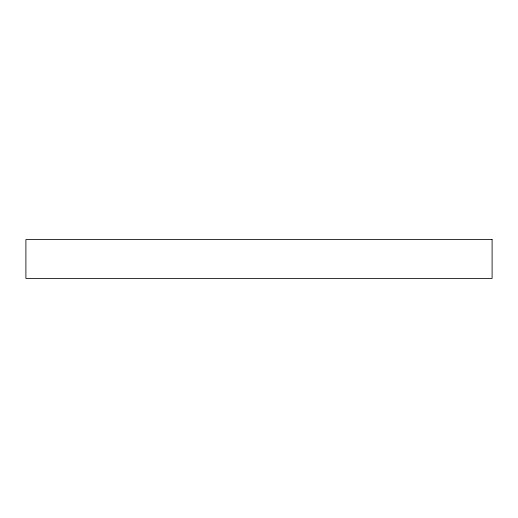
<?xml version="1.0" encoding="UTF-8"?>
<svg xmlns="http://www.w3.org/2000/svg" width="518" height="518" viewBox="0 0 518 518"><rect width="100%" height="100%" fill="white"/><g stroke="black" fill="none" stroke-linecap="round" stroke-linejoin="round"><path stroke-width="0.78" d="M492.1 239.575L25.9 239.575L25.9 278.425L492.1 278.425L492.1 239.575"/></g></svg>
